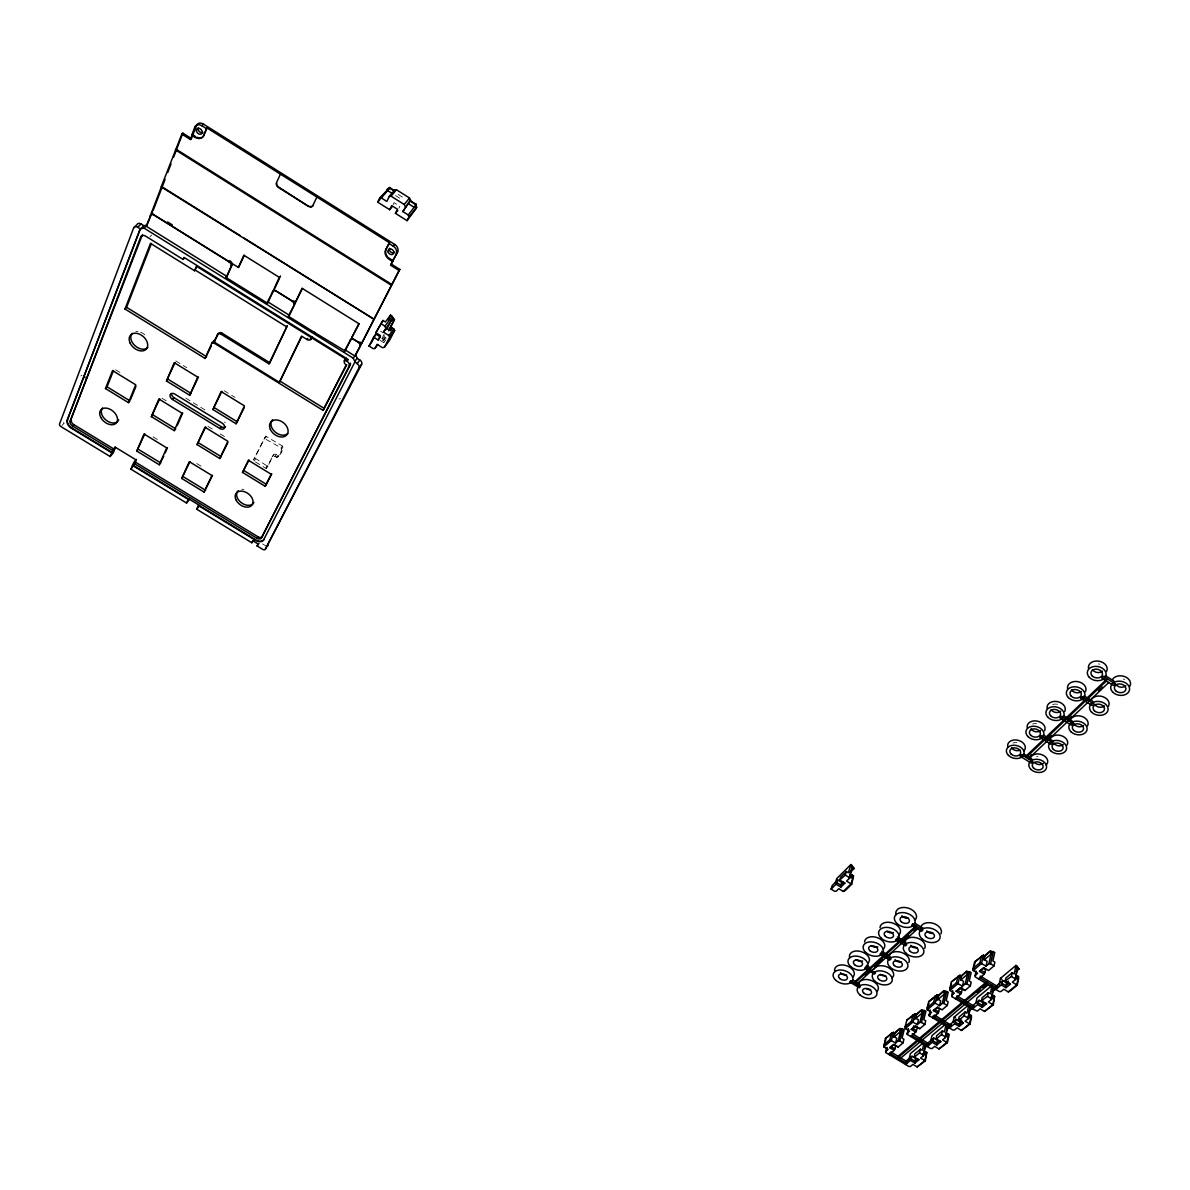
<?xml version="1.0" encoding="UTF-8"?>
<svg xmlns="http://www.w3.org/2000/svg" width="1190" height="1190" viewBox="0 0 1190 1190"><rect width="100%" height="100%" fill="white"/><g stroke="black" fill="none" stroke-linecap="round" stroke-linejoin="round"><path stroke-width="0.75" stroke-dasharray="5 3.75" d="M254.943 458.105L267.735 466.361L273.581 454.863A2.35 1.666 36.8 0 1 276.333 454.58C280.171 458.581 283.86 448.228 282.447 446.027L265.742 436.18L253.53 459.92L265.474 436.447M266.843 466.227C263.436 473.486 272.346 457.644 272.183 456.677A2.365 1.666 36.8 0 1 274.935 456.395C278.787 460.411 282.476 450.058 281.063 447.842L264.061 438.247M384.132 334.271L380.86 340.578L383.463 340.637L382.466 338.451M393.146 204.606L394.098 202.687L399.84 206.316L398.888 208.22M383.061 338.823L384.697 335.669M383.463 340.637L385.099 337.484M383.73 340.281L385.367 337.127M380.071 340.355L383.686 342.616L386.066 338.049M383.686 342.616L385.813 339.79M281.063 447.842L282.447 446.027M274.935 456.395L276.333 454.58M266.62 467.938L268.018 466.108M281.599 449.032L282.982 447.217M276.377 457.272L277.761 455.458M277.553 457.153L278.936 455.339M272.183 456.677L273.581 454.863M254.065 461.08L255.478 459.266M265.236 438.128L266.649 436.313M62.044 425.455L64.171 423.149A2.335 1.547 40.1 0 1 63.472 422.569M150.029 236.706L151.666 235.04M262.618 543.934L265.444 545.66M153.094 436.864L159.133 440.553M196.796 463.55L202.806 467.224M115.698 369.822L121.871 373.601M161.929 398.159L168.073 401.937M207.938 426.377L214.036 430.126M220.15 433.874L226.264 437.623M255.493 461.958L266.486 468.696M175.763 360.927L186.711 367.651M224.137 390.707L235.025 397.401M185.804 398.144L206.331 410.758M380.592 331.222L382.704 332.546M398.159 194.431L402.488 197.168M395.482 195.517L401.759 199.489M1036.564 756.632A5.534 3.972 12.7 0 1 1037.933 756.453M1123.256 679.014A5.831 4.329 9.6 0 1 1124.58 679.668M1012.958 743.11A5.519 4.001 13.3 0 1 1016.929 742.59M1032.548 724.145A5.593 4.091 12.6 0 1 1036.579 723.594M1052.6 704.733A5.667 4.18 11.8 0 1 1058.133 704.539M1098.385 663.886A5.831 4.358 10.1 0 1 1099.858 664.258M224.553 422.048A4.076 2.871 38.4 0 1 225.267 422.837M241.719 489.313A9.877 6.842 36.3 0 1 243.935 489.387M135.779 331.564A10.517 7.333 41.4 0 1 138.055 331.564M140.48 332.174A10.517 7.333 41.4 0 1 145.061 335M340.548 398.65A2.454 1.815 37.3 0 1 338.971 398.829M80.92 376.01A2.41 1.621 40.9 0 1 81.931 375.267"/><path stroke-width="1.5" d="M835.202 883.486L836.734 878.592L850.895 864.55L854.033 868.447L850.017 872.701M1016.29 979.102L1017.019 975.621L1018.491 976.514L1018.61 978.567L1017.257 985.156L1010.265 990.913L1008.242 991.895L1003.81 989.202L1000.939 991.568L999.288 991.538L975.16 976.841L975.934 970.876M1018.491 976.514L1016.766 984.874L1008.242 991.895M1017.257 985.156L1012.318 982.167L1015.219 979.757L1017.777 967.455L1015.992 965.388L1014.207 973.926L1012.229 972.721L1005.848 978.046L1005.238 980.902L1011.441 976.469L1012.229 972.721M1015.219 979.757L1017.48 966.295M1006.487 982.836L1006.011 987.73L1001.326 984.889L995.852 989.44L996.655 985.707L1002.798 980.575L1006.487 982.836L1008.525 981.14M1001.326 984.889L1002.798 980.575M992.296 991.865L995.063 989.559L995.004 988.34M990.392 997.681L993.144 995.405L994.602 996.298L992.802 1004.628L984.517 1011.441L980.144 1008.778L977.347 1011.098L972.319 1008.986M984.517 1011.441L993.293 1004.881L994.602 996.298M997.577 986.555L997.19 988.31L979.95 977.823L980.337 976.068L997.577 986.555L996.223 987.67M998.99 985.186L1000.448 978.373L1015.992 965.388M993.293 1004.881L988.399 1001.95L991.225 999.615L993.204 987.968M991.225 999.615L993.323 989.976L995.063 989.559M992.386 998.871L993.144 995.405M988.31 992.653L982.107 997.815L981.467 1000.671L987.492 996.372L988.31 992.653L990.259 993.843L992.118 985.335M983.728 968.72L985.707 969.924L984.204 974.208L979.504 971.352L983.862 967.649L988.578 970.519L994.067 965.864L994.885 962.145L992.891 960.925L994.78 952.431L990.377 951.018L984.502 955.972M977.644 1004.553L979.147 1000.284L982.791 1002.501L982.271 1007.365L977.644 1004.553L972.304 1009.001L951.911 996.595L952.714 990.675M974.833 975.681L977.674 973.271L973.227 970.564L973.093 968.511L979.95 962.665L986.049 966.146L988.92 963.721L991.627 951.494M994.067 965.864L990.586 963.751L993.293 951.524M974.015 1006.16L973.613 1007.915L956.596 997.577L956.998 995.837L974.015 1006.16L972.706 1007.246M975.86 1003.051L977.005 997.964L990.749 986.48M986.049 966.146L987.135 961.312L984.16 959.497L984.933 956.031L983.461 955.139L974.595 961.981L973.093 968.511M982.851 957.891L990.11 951.167M969.136 1018.105L969.924 1014.654L971.367 1015.531L971.486 1017.51L970.014 1024.055L965.15 1021.184L967.901 1018.908L970.668 1006.725M969.121 1011.128L971.903 1008.466M971.367 1015.531L969.493 1023.817L961.446 1030.451L957.117 1027.833L954.41 1030.079L952.818 1030.019L929.286 1015.784L930.134 1009.923M968.526 1006.428L966.979 1013.196L965.045 1012.021L959.021 1017.048L958.366 1019.889L963.379 1022.998L959.2 1026.449L954.633 1023.683L949.456 1027.996M975.562 975.101L976.35 971.62M967.901 1018.908L970.356 1005.61M979.95 962.665L981.438 956.12M975.116 962.279L973.227 970.564L981.572 963.424L983.461 955.139L974.595 961.981M962.264 986.956L960.315 988.607L962.264 989.797L960.746 994.052L956.106 991.24L960.345 987.641L965.001 990.467L970.326 985.945L971.189 982.241L969.225 981.036L971.174 972.587L966.845 971.189L961.118 976.008M958.798 1020.217L964.198 1015.739L965.045 1012.021M951.584 995.45L954.32 993.115L949.932 990.452L949.813 988.429L956.462 982.747L962.472 986.198L965.254 983.818L968.08 971.65M970.326 985.945L966.89 983.862L969.716 971.695M961.669 1020.038L959.735 1021.63L959.2 1026.449M953.026 1022.076L954.216 1017.004L967.574 1005.848M962.472 986.198L963.588 981.363L960.657 979.578L961.475 976.142L960.003 975.25L951.375 981.914L949.813 988.429M960.866 976.722L966.563 971.337M954.633 1023.683L956.135 1019.443L959.735 1021.63M946.541 1036.802L947.344 1033.366L948.757 1034.229L948.876 1036.193L947.359 1042.693L942.539 1039.882L945.217 1037.68L947.463 1028.13L949.189 1027.699L946.571 1029.886M948.757 1034.229L946.838 1042.47L938.999 1048.926L934.73 1046.352L932.097 1048.539L930.52 1048.479L907.301 1034.467L908.163 1028.651M951.137 1025.185L950.736 1026.925L933.912 1016.751L934.343 1015.025L951.137 1025.185L949.858 1026.241M951.911 996.595L952.729 993.115M945.931 1025.274L944.339 1032.013L942.435 1030.867L936.56 1035.746L936.307 1038.93L941.558 1034.556L942.435 1030.867M956.462 982.747L958.01 976.216M945.217 1037.68L947.761 1024.456M951.509 983.847L949.932 990.452L958.054 983.505L960.003 975.25L951.375 981.914M937.542 1007.96L939.475 1009.12L937.943 1013.345L933.362 1010.578L937.482 1007.082L942.078 1009.864L947.255 1005.476L948.147 1001.772L946.214 1000.597L948.222 992.177L943.953 990.809L937.066 996.625M932.246 1042.291L933.763 1038.082L937.318 1040.239L936.768 1045.013L932.246 1042.291L927.218 1046.486L928.111 1042.797L933.763 1038.082M928.959 1014.668L931.636 1012.407L927.293 1009.775L927.174 1007.796L933.644 1002.263L939.55 1005.669L942.257 1003.363L945.172 991.255M947.255 1005.476L943.863 1003.408L946.779 991.3M924.362 1048.36L927.293 1045.579M912.284 1033.708L928.869 1043.719L928.453 1045.445L911.852 1035.434M922.83 1053.686L925.374 1051.588L926.772 1052.436L924.779 1060.632L917.163 1066.909L912.953 1064.381L910.38 1066.508L908.833 1066.448L885.895 1052.644L886.371 1048.435M917.163 1066.909L925.329 1060.84L926.772 1052.436M930.402 1042.262L932.023 1035.538L945.024 1024.679M939.55 1005.669L940.71 1000.864L937.824 999.109L938.657 995.688L937.199 994.81L928.78 1001.311L927.174 1007.796M936.798 997.339L943.685 990.958M925.329 1060.84L920.554 1058.089L923.157 1055.932L925.344 1044.523M923.157 1055.932L926.088 1043.868M933.079 1016.082L932.663 1017.822L937.943 1013.345M924.541 1054.995L925.374 1051.588M920.435 1049.193L914.723 1053.953L914.411 1057.122L919.528 1052.867L920.435 1049.193L922.309 1050.324L923.946 1043.615M929.286 1015.784L930.134 1012.333M933.644 1002.263L935.236 995.762M928.929 1003.215L927.293 1009.775L935.191 1003.036L937.199 994.81L929.331 1001.564M915.393 1026.777L917.297 1027.922L915.764 1032.117L911.243 1029.395L915.244 1025.988L919.781 1028.725L924.823 1024.456L925.731 1020.767L923.827 1019.622L925.909 1011.232L921.7 1009.879L916.27 1014.445M906.959 1033.366L909.562 1031.165L905.278 1028.577L905.159 1026.613L911.451 1021.243L917.267 1024.62L919.9 1022.374L922.905 1010.325M910.469 1060.394L911.986 1056.229L915.497 1058.341L914.932 1063.072L910.469 1060.394L905.545 1064.485L906.482 1060.811L911.986 1056.229M924.823 1024.456L921.477 1022.433L924.481 1010.37M907.182 1061.763L906.75 1063.488L890.358 1053.611L890.804 1051.9L907.182 1061.763L905.977 1062.759M917.267 1024.62L918.457 1019.83L915.601 1018.105L916.464 1014.698L915.036 1013.835L906.81 1020.172L905.159 1026.613M908.773 1060.26L910.439 1053.581L922.964 1043.109M916.002 1015.159L921.417 1010.027M913.741 1025.765L913.027 1028.577L911.243 1029.395M893.854 1045.088L895.728 1046.218L894.181 1050.383L889.718 1047.691L893.616 1044.374L898.093 1047.066L903.002 1042.916L903.939 1039.257L902.05 1038.111L904.192 1029.766L900.042 1028.428L894.196 1033.366M899.938 1057.389L899.491 1059.115L988.206 984.77M907.301 1034.467L908.61 1029.305M911.451 1021.243L913.087 1014.773M903.002 1042.916L899.7 1040.923L902.779 1028.919M906.111 1025.304L905.278 1028.577L912.968 1022.017L915.036 1013.835L906.81 1020.172M883.739 1044.939L889.867 1039.703L895.579 1043.05L896.814 1038.29L893.988 1036.594L894.865 1033.188L893.452 1032.34L891.548 1033.277L885.434 1038.528L883.858 1046.873L888.082 1049.416L885.553 1051.573M893.928 1034.065L899.759 1028.591M895.579 1043.05L898.152 1040.863L901.232 1028.874M889.614 1052.912L889.168 1054.623L894.181 1050.383M886.342 1050.934L887.234 1047.512M889.867 1039.703L891.548 1033.277M886 1038.736L883.858 1046.873L891.34 1040.491L893.452 1032.34L885.434 1038.528M850.984 878.25L851.995 874.918L853.513 875.825L851.713 884.23L845.361 890.462L843.323 891.444L838.801 888.707L836.198 891.265L834.577 891.265L831.081 889.123L832.197 885.539L837.79 880.005L841.553 882.296L840.824 887.115L836.064 884.2L831.081 889.123M853.513 875.825L851.073 883.858L843.323 891.444M850.895 864.55L848.396 872.731L846.373 871.511L840.557 877.253L839.709 880.005L845.272 875.096L846.373 871.511M851.713 884.23L846.551 881.091L849.199 878.488L852.397 865.457M849.199 878.488L852.784 866.692M836.064 884.2L837.79 880.005M388.654 330.835L394.515 319.485L390.603 315.082L385.367 321.984L382.927 320.467L375.847 332.739L380.413 335.58L378.123 339.983L373.571 337.157L369.004 346.037L373.229 348.67L374.939 348.447L377.899 344.52M152.647 213.59A3.734 2.692 44.7 0 0 151.026 214.869L147.084 225.163L143.826 225.698L141.045 223.973A3.704 2.648 44.5 0 0 136.984 224.642L133.637 227.959L59.559 423.923A2.335 1.547 40 0 0 60.973 426.615L110.135 456.529L113.229 453.003L115.549 447.336L112.782 450.504L110.135 456.529M111.696 452.75L71.46 428.266A7.051 4.686 39.9 0 1 67.25 420.159L140.182 228.822L144.094 228.153L147.084 225.163M67.25 420.159L140.524 228.495M112.782 450.504L72.516 425.99A4.031 2.678 39.9 0 1 70.121 421.364L140.732 236.929L142.071 235.59A4.433 3.168 44.1 0 1 142.502 234.876M70.121 421.364L142.071 235.59M151.026 214.869L146.087 226.16L226.621 276.244L231.857 265.206A3.674 2.692 42.7 0 0 229.878 260.744L228.956 261.77A3.674 2.692 42.7 0 1 230.934 266.233M243.355 237.658L374.002 319.232L161.185 186.875L181.832 134.113L182.844 133.146L191.441 138.546L196.543 125.426A6.248 4.656 47.2 0 1 203.475 124.117L394.723 244.456A6.01 4.701 41 0 1 397.639 251.893L390.603 265.206L399.007 270.487L399.84 269.431L391.436 264.15M244.367 255.374L238.461 267.482L151.294 213.203L161.513 186.547L240.216 235.679M153.272 210.169L165.098 179.363M167.731 172.505L171.018 163.952M173.651 157.11L182.844 133.146M309.608 206.391A3.808 2.916 43.8 0 0 313.149 205.245L312.851 205.587A3.808 2.916 43.8 0 1 308.433 206.301L278.505 187.499A3.838 2.916 44.8 0 1 276.511 182.754L280.424 174.127L207 127.94L203.55 135.66A7.824 5.816 47.1 0 1 194.907 137.252L191.679 135.229L194.877 127.033L196.543 125.426M181.832 134.113L190.445 139.513L192.349 134.589L195.576 136.612L194.907 137.252M211.389 345.829L205.111 358.443L124.98 309.013L150.49 243.37L194.61 270.77L197.124 265.549M124.98 309.013L126.601 307.317L151.472 243.429M203.55 135.66L207 127.94M105.464 388.565L112.559 370.596L135.734 384.801L128.446 402.622L105.464 388.565L107.055 386.824L113.496 370.507M140.732 236.929A4.448 3.168 44.1 0 1 145.626 236.141L183.156 259.465L183.989 257.427L347.897 359.291L346.93 361.21A4.284 3.198 38.1 0 1 349.072 366.327L261.458 537.88A3.897 2.678 35.3 0 1 256.906 538.252L133.548 463.148L130.855 469.143L186.547 503.028L189.448 499.398M130.677 399.26L135.972 386.304M194.61 270.77L196.499 266.233L345.368 358.74L345.933 358.026M136.805 451.07L144.02 434.008L166.704 447.856L159.296 464.769L136.805 451.07L144.823 433.948M151.368 416.649L158.85 398.977L181.921 413.123L174.246 430.646L151.368 416.649L159.713 398.829M166.466 380.993L174.231 362.667L197.689 377.111L189.731 395.288L166.466 380.993L175.064 362.593M133.548 463.148L135.645 459.637L114.88 446.979L114.017 449.091L73.795 424.607A4.016 2.678 40 0 1 71.4 419.966M134.544 464.041L136.508 459.399M226.472 277.716L231.857 265.206M238.461 267.482L243.801 255.196L279.308 277.344L273.774 289.482L295.209 302.825L302.453 288.471M205.111 358.443L211.909 342.913L213.516 342.705L323.055 410.386L346.751 364.735M159.296 464.769L163.744 456.231M165.232 452.84L167.463 447.767M177.146 425.678L182.725 412.945M189.731 395.288L198.477 377.007M217.264 334.866A3.555 2.558 40.7 0 1 221.295 334.33L268.985 363.828L287.325 325.673L269.862 362.772L222.203 333.274A3.54 2.558 40.7 0 0 218.172 333.825L214.126 342.006L279.382 382.332L301.635 336.711M213.516 342.705L218.172 333.825M181.728 478.454L189.314 461.675L211.894 475.464L204.1 492.095L181.728 478.454L190.028 461.556M197.049 444.599L204.918 427.225L227.87 441.297L219.808 458.537L197.049 444.599L205.692 427.017M212.936 409.538L221.102 391.525L244.456 405.894L236.081 423.759L212.936 409.538L221.846 391.376M266.947 302.929L273.239 290.97A3.644 2.707 41.3 0 1 273.908 290.152M273.239 290.97L267.616 303.301L225.698 277.27L226.621 276.244M274.979 288.084L280.513 275.961M312.851 205.587L316.897 197.064L389.457 242.715L385.56 250.079A7.512 5.861 40.9 0 0 389.219 259.331L392.373 261.309L392.923 260.61L389.77 258.632A7.512 5.861 40.9 0 1 388.595 257.754M186.547 503.028L188.63 498.788L198.76 504.947L196.662 509.186L251.834 542.744L253.649 540.275M204.1 492.095L212.549 475.316M219.808 458.537L227.855 442.635M236.081 423.759L244.381 407.352M314.636 332.546L288.278 316.183L294.629 304.283A3.63 2.707 40.8 0 0 293.826 300.817M288.873 316.525L294.629 304.283M295.209 302.825L302.052 288.263L358.83 323.665L351.615 337.945L361.344 343.999L399.84 269.431M279.382 382.332L301.561 336.115L306.99 339.492A3.585 2.663 39.5 0 0 311.185 338.957L312.048 337.886A3.585 2.663 39.5 0 1 310.322 339.046M242.507 472.415L248.383 460.277L271.171 474.245L265.162 486.279L242.507 472.415L249.067 459.98M311.185 338.957L312.122 337.008M392.075 206.792L389.68 209.708L377.706 202.151L379.58 198.299L389.799 187.41L387.628 190.549L392.343 193.524M386.705 190.474L387.509 188.838M389.68 209.708L391.703 205.602L397.46 209.232L395.422 213.322L407.054 220.671L408.973 216.863L408.244 214.959L402.815 211.537L410.55 200.099L409.509 198.001L396.434 189.731L394.619 190.028L389.264 196.484L386.824 201.437L381.395 198.001L379.58 198.299M393.816 191.679L394.619 190.028M265.162 486.279L271.811 473.918M402.815 211.537L410.55 200.099M385.56 250.079L389.457 242.715M408.244 214.959L416.455 204.263L414.313 207.417L408.036 203.445M415.964 205.379L416.679 207.268L415.86 208.89L407.054 220.671M314.101 332.233L344.669 350.708L350.901 339.329A3.585 2.707 38.7 0 1 352.671 338.153M344.356 352.285L350.901 339.329M359.142 323.829L351.615 337.945M392.373 261.309L397.639 251.893M390.603 265.206L392.923 260.61M251.834 542.744L252.845 540.751L258.096 543.949L257.085 545.942L262.722 549.378A2.261 1.547 35 0 0 265.37 549.155L361.641 364.289A3.555 2.663 37.9 0 0 359.856 360.034L357.149 358.339L355.721 354.918L360.6 345.368A3.585 2.707 38.5 0 0 359.886 341.947M323.055 410.386L346.201 364.913A3.555 2.663 38.1 0 1 344.401 360.659L345.368 358.74M261.458 537.88L350.187 364.884A4.269 3.198 38.1 0 0 350.425 363.143M360.6 345.368L354.888 356.003L345.234 349.994M361.344 343.999L399.007 270.487M198.373 505.527L255.716 540.424A6.828 4.686 35.3 0 0 263.674 539.769L354.977 361.79L353.237 358.175L144.094 228.153M371.31 342.988L375.891 334.107L380.428 336.949L378.123 339.983M382.927 320.467L375.847 332.739M265.37 549.155L358.904 367.918L361.641 364.289M388.104 319.902L390.603 315.082M374.939 348.447L377.081 344.327L382.526 347.718L384.37 347.257L389.457 340.459L394.678 330.463L392.179 327.607L390.052 330.418L386.408 328.157L383.418 332.099L388.892 335.521L389.606 337.261L384.37 347.257M383.418 332.099L393.116 317.968M386.601 329.541L391.51 320.08L394.396 319.812M389.204 329.615L394.128 320.155M390.588 330.642L392.179 327.607M257.085 545.942L258.899 543.458M263.674 539.769L263.942 539.397A6.828 4.686 35.3 0 1 255.999 540.052L198.671 505.155M256.906 538.252L258.007 536.779A3.897 2.678 35.3 0 0 262.544 536.393M389.606 337.261L394.678 330.463M388.892 335.521L393.994 328.738M358.904 367.918A3.57 2.678 37.9 0 0 357.119 363.649L359.856 360.034M354.68 361.596L357.149 358.339M354.977 361.79L357.119 363.649M373.571 337.157L375.891 334.107M369.004 346.037L370.536 343.999M385.59 327.919L384.891 326.164L392.417 316.228M349.072 366.327L350.187 364.884M353.237 358.175L355.721 354.918M344.401 360.659L345.784 358.859A3.555 2.663 38.2 0 0 345.814 361.091M346.93 361.21L348.03 359.767M196.662 509.186L199.533 505.542M396.24 253.649A6.024 4.701 41 0 0 393.325 246.211L394.723 244.456M306.99 339.492L307.853 338.436M408.973 216.863L416.679 207.268M219.808 428.489A4.091 2.871 38.3 0 0 224.479 427.969A4.091 2.871 38.3 0 0 222.247 423.209L174.811 394.098A4.12 2.871 39.6 0 0 170.185 394.649A4.12 2.871 39.6 0 0 172.505 399.468L219.808 428.489L221.266 426.704A4.076 2.871 38.4 0 0 225.505 426.794M395.422 213.322L397.802 210.407M405.284 206.599L404.228 204.487L409.509 198.001M268.985 363.828L269.862 362.772M389.264 196.484L391.079 196.186L396.434 189.731M381.202 197.064L383.403 194.431M377.706 202.151L380.131 199.251M381.395 198.001L389.309 188.541M174.246 430.646L175.748 428.876L152.9 414.894M130.855 469.143L132.878 466.763M172.505 399.468L174.023 397.698A4.12 2.871 39.6 0 1 171.524 393.667M221.295 334.33L222.203 333.274M211.909 342.913L213.679 340.861L215.033 340.965M308.433 206.301L278.817 187.172A3.838 2.916 44.8 0 1 276.913 184.941M316.897 197.064L280.424 174.127M128.446 402.622L130.008 400.881L107.055 386.824M71.46 428.266L71.772 427.924A7.051 4.686 39.9 0 1 67.577 419.817M72.516 425.99L73.795 424.607M183.156 259.465L184.435 258.096M140.837 228.688L143.826 225.698M151.294 213.203L152.618 211.88M133.637 227.959A3.719 2.648 44.4 0 1 137.713 227.29L141.045 223.973M850.166 871.928L854.048 868.09M849.422 877.447L851.995 874.918M840.824 887.115L844.855 883.159L843.487 882.311L840.705 885.048L836.942 882.757M190.445 139.513L191.441 138.546M194.877 127.033A6.262 4.656 47.1 0 1 201.809 125.724L203.475 124.117M1031.462 754.534L1028.368 758.863L1108.753 682.495M1048.851 737.979L1051.529 735.435M1068.932 718.879L1071.61 716.335M1098.385 690.884L1102.401 687.061M916.032 925.894L855.149 981.467L854.658 983.163L915.586 927.62M865.204 975.235L869.265 971.531M874.68 966.592L882.816 959.185M903.136 940.68L908.55 935.757M913.965 930.818L916.672 928.349M856.577 984.338L917.579 928.84M893.601 1037.382L900.577 1031.432L899.491 1029.291M914.53 1019.503L922.265 1012.898L921.164 1010.741M936.604 1000.641L944.562 993.843L943.417 991.672M960.657 980.069L967.47 974.253L966.31 972.066M984.041 960.092L991.047 954.097L989.857 951.896M956.106 991.24L960.88 987.923L965.001 990.467M979.504 971.352L983.862 967.649M889.718 1047.691L894.181 1044.597L898.093 1047.066M919.781 1028.725L915.794 1026.226L913.027 1028.577L916.598 1030.733M933.362 1010.578L938.018 1007.335M910.618 1036.475L915.764 1032.117M955.287 998.678L960.746 994.052M978.611 978.939L984.204 974.208M977.332 992.46L980.144 990.095M982.97 987.745L987.179 984.204M950.319 1024.293L956.135 1019.443M973.167 1005.267L979.147 1000.284M927.635 1044.746L928.869 1043.719M969.225 1010.325L971.918 1008.094M992.386 991.047L995.152 988.756M1016.23 971.233L1019.071 968.853L1017.777 967.455M958.054 1020.618L959.973 1019.012M981.081 1001.474L983.059 999.823M963.379 1022.998L961.966 1022.076L959.081 1024.471L955.481 1022.284M914.932 1063.072L918.873 1059.799L917.55 1058.877L914.812 1061.153L911.287 1059.026M936.768 1045.013L940.829 1041.652L939.46 1040.729L936.649 1043.05L933.079 1040.908M982.271 1007.365L986.57 1003.81L985.127 1002.887L982.152 1005.357L978.507 1003.14M1006.011 987.73L1010.429 984.085L1008.942 983.163L1005.892 985.692L1002.188 983.446M947.359 1042.693L938.999 1048.926M970.014 1024.055L961.446 1030.451M925.463 1046.441L927.189 1045.995M970.073 1009.328L971.814 1008.897M1017.227 970.088L1019.071 968.853M852.01 869.206L853.899 868.864M988.92 963.721L990.586 963.751M965.254 983.818L966.89 983.862M942.257 1003.363L943.863 1003.408M919.9 1022.374L921.477 1022.433M898.152 1040.863L899.7 1040.923M919.528 1052.867L922.83 1054.861M914.024 1056.765L918.873 1059.799M891.489 1046.888L895.014 1049.015M852.665 979.965L859.537 984.13M941.558 1034.556L944.905 1036.579M935.89 1038.572L940.829 1041.652M881.701 951.271L890.105 956.373M964.198 1015.739L967.589 1017.792M954.216 1017.004L955.644 1017.881M958.366 1019.889L961.966 1022.076M866.35 965.343L870.515 967.872M935.176 1009.76L938.791 1011.946M981.363 970.505L985.067 972.766M134.753 461.72L258.007 536.779M71.772 427.924L111.994 452.393M132.744 465.022L188.526 498.982M132.447 465.379L188.243 499.354M897.364 936.932L905.843 942.078M987.492 996.372L990.913 998.47M981.467 1000.671L986.57 1003.81M957.95 990.407L961.609 992.639M845.272 875.096L848.812 877.253M1011.441 976.469L1014.921 978.582M138.323 449.299L160.784 462.984M183.186 476.654L205.543 490.28M914.768 923.157L923.321 928.379M839.709 880.005L844.855 883.159M1005.238 980.902L1010.429 984.085M1000.448 978.373L1001.92 979.266M174.023 397.698L221.266 426.704M198.522 442.814L221.251 456.722M243.935 470.6L266.545 484.449M168.013 379.238L191.248 393.518M214.423 407.754L237.539 421.959M280.245 381.246L324.439 408.572M126.601 307.317L206.643 356.688M1023.445 753.761L1031.864 758.997M167.597 221.95L172.267 224.865M228.956 261.77L154.15 215.182A3.734 2.692 44.7 0 0 150.029 215.866M267.854 301.873L289.155 315.127M137.713 227.29L140.182 228.822M195.249 270.085L286.448 326.729M1043.184 734.885L1053.105 741.087M380.622 323.502L384.891 326.164M176.046 149.196L391.852 284.499M175.376 149.851L391.302 285.213M1063.384 715.577L1073.41 721.854M201.809 125.724L206.346 128.579M388.892 243.414L393.325 246.211M1084.06 695.808L1092.747 701.252M389.561 187.559L394.262 190.534M409.955 200.456L416.232 204.427M389.279 187.901L394.292 190.965M409.687 200.798L415.964 204.754M391.079 196.186L404.228 204.487M1105.242 675.563L1114.018 681.096M204.219 135.02A7.809 5.816 47.1 0 1 196.871 137.296M387.568 256.713A7.512 5.861 40.9 0 1 386.72 255.538M386.096 254.288A7.512 5.861 40.9 0 1 386.125 249.379M276.645 184.063A3.838 2.916 44.8 0 1 276.615 183.201M202.91 132.402A3.362 2.499 47.2 0 1 199.355 131.584A3.362 2.499 47.2 0 1 198.209 127.94M394.634 252.235A3.228 2.529 41 0 1 389.591 248.279M1043.332 763.311A5.534 3.972 12.7 0 1 1034.69 762.671M1030.034 759.012A8.985 6.471 12.7 0 1 1041.934 754.698A8.985 6.471 12.7 0 1 1046.129 765.051M1063.235 744.628A5.608 4.061 12 0 1 1053.686 743.006M1049.759 740.299A9.104 6.605 12 0 1 1060.751 735.48A9.104 6.605 12 0 1 1067.162 744.955M1083.599 725.498A5.682 4.15 11.2 0 1 1073.916 723.892M1069.944 721.125A9.223 6.753 11.2 0 1 1081.145 716.187A9.223 6.753 11.2 0 1 1087.586 725.826M1104.439 705.908A5.757 4.239 10.4 0 1 1094.621 704.316M1091.17 699.794A9.356 6.902 10.4 0 1 1103.189 696.79A9.356 6.902 10.4 0 1 1108.5 706.235M1125.785 685.856A5.831 4.329 9.6 0 1 1115.818 684.265M1112.352 679.683A9.49 7.051 9.6 0 1 1124.595 676.56A9.49 7.051 9.6 0 1 1129.905 686.169M1020.009 750.057A5.519 4.001 13.3 0 1 1011.559 747.781M1007.781 746.814A8.97 6.5 13.3 0 1 1018.372 740.344A8.97 6.5 13.3 0 1 1023.757 751.113M1040.625 730.496A5.593 4.091 12.6 0 1 1031.09 728.905M1027.268 727.938A9.089 6.634 12.6 0 1 1036.907 721.036A9.089 6.634 12.6 0 1 1044.552 730.824M1060.751 711.174A5.667 4.18 11.8 0 1 1051.082 709.582M1047.2 708.615A9.208 6.783 11.8 0 1 1057.047 701.55A9.208 6.783 11.8 0 1 1064.738 711.501M1081.353 691.405A5.742 4.269 11 0 1 1071.535 689.813M1067.609 688.846A9.341 6.932 11 0 1 1077.664 681.602A9.341 6.932 11 0 1 1085.399 691.717M1102.446 671.16A5.831 4.358 10.1 0 1 1092.494 669.583M1088.508 668.602A9.461 7.08 10.1 0 1 1098.786 661.164A9.461 7.08 10.1 0 1 1106.551 671.457M904.683 942.554A10.517 6.902 16.6 0 1 916.791 937.913A10.517 6.902 16.6 0 1 924.704 948.356M917.059 947.805A4.805 3.154 16.6 0 1 910.752 945.381M920.658 928.036A10.636 7.036 16.2 0 1 932.975 923.276A10.636 7.036 16.2 0 1 940.918 933.867M933.168 933.332A4.864 3.213 16.2 0 1 926.787 930.877M889.004 956.79A10.398 6.783 16.9 0 1 900.934 952.253A10.398 6.783 16.9 0 1 908.818 962.546M901.261 961.996A4.76 3.094 16.9 0 1 895.014 959.586M858.585 984.428A10.189 6.53 17.6 0 1 871.407 980.53A10.189 6.53 17.6 0 1 876.866 991.523M870.604 989.545A4.656 2.99 17.6 0 1 866.082 988.607M874.085 969.062A10.293 6.649 17.3 0 1 887.889 967.292A10.293 6.649 17.3 0 1 892.128 977.897M885.777 975.904A4.701 3.034 17.3 0 1 880.288 974.298M880.02 927.56A10.517 6.947 17.1 0 1 893.348 923.276A10.517 6.947 17.1 0 1 898.896 934.834M893.407 932.499A4.805 3.168 17.1 0 1 886.803 931.19M896.011 914.783A10.621 7.08 16.7 0 1 908 908.03A10.621 7.08 16.7 0 1 914.857 920.197M908.297 918.174A4.864 3.243 16.7 0 1 901.916 915.72M864.58 941.959A10.398 6.813 17.5 0 1 877.684 937.78A10.398 6.813 17.5 0 1 883.248 949.174M877.833 946.853A4.76 3.109 17.5 0 1 871.288 945.559M834.859 971.724A10.175 6.56 18.2 0 1 846.045 965.536A10.175 6.56 18.2 0 1 852.873 977.02M846.611 975.041A4.656 3.005 18.2 0 1 840.497 972.661M849.705 957.905A10.293 6.679 17.8 0 1 861.084 951.584A10.293 6.679 17.8 0 1 867.912 963.231M862.542 960.94A4.701 3.049 17.8 0 1 856.086 959.631M253.901 502.463A9.877 6.842 36.3 0 1 241.406 502.79A9.877 6.842 36.3 0 1 238.179 490.771M118.688 419.891A10.115 6.828 39.8 0 1 106.46 420.442A10.115 6.828 39.8 0 1 102.608 407.977M147.828 347.435A10.517 7.333 41.4 0 1 135.035 345.725A10.517 7.333 41.4 0 1 132.224 333.304M287.772 433.577A10.264 7.348 37.5 0 1 274.816 431.702A10.264 7.348 37.5 0 1 272.659 419.772M268.077 545.437A2.261 1.547 35 0 1 266.233 546.002M359.782 346.439A3.585 2.707 38.5 0 0 357.982 342.125L354.337 339.849A3.6 2.707 38.6 0 0 350.068 340.399M84.267 376.278A2.41 1.621 40.9 0 1 85.025 377.795M272.346 292.011A3.644 2.707 41.2 0 1 276.556 291.416L291.862 300.936A3.63 2.707 40.8 0 1 293.752 305.339M1106.745 679.222L1106.402 681.007L1026.122 757.465L1026.539 755.68L1106.745 679.222M986.629 981.824L986.242 983.58L897.617 1057.984L898.063 1056.274L986.629 981.824M1021.63 754.668L1020.068 756.156L1031.299 763.147L1032.861 761.659L1021.63 754.668M1041.369 735.777L1039.777 737.309L1051.112 744.39L1052.719 742.872L1041.369 735.777M1061.569 716.454L1059.948 718.016L1071.402 725.201L1073.038 723.639L1061.569 716.454M1082.26 696.686L1080.58 698.277L1092.167 705.551L1093.848 703.959L1082.26 696.686M1103.442 676.426L1101.717 678.062L1113.424 685.44L1115.149 683.804L1103.442 676.426M850.805 980.843L849.615 981.928L859.24 987.745L860.43 986.659L850.805 980.843M865.859 967.053L864.654 968.169L874.367 974.045L875.587 972.944L865.859 967.053M881.225 952.982L879.99 954.127L889.793 960.077L891.027 958.947L881.225 952.982M896.888 938.642L895.624 939.803L905.516 945.812L906.795 944.667L896.888 938.642M912.879 924.005L911.585 925.195L921.581 931.279L922.875 930.104L912.879 924.005M196.439 130.989A3.362 2.499 47.1 0 0 201.244 134.009A3.362 2.499 47.1 0 0 200.277 128.847A3.362 2.499 47.1 0 0 196.439 130.989M388.178 252.146A3.228 2.529 41 0 0 393.236 253.991A3.228 2.529 41 0 0 391.317 249.097A3.228 2.529 41 0 0 388.178 252.146M1033.485 768.011A5.548 3.987 12.7 0 0 1042.842 767.818A5.548 3.987 12.7 0 0 1036.758 761.823A5.548 3.987 12.7 0 0 1033.485 768.011M1030.852 769.335A9.014 6.471 12.7 0 0 1046.055 769.038A9.014 6.471 12.7 0 0 1036.193 759.265A9.014 6.471 12.7 0 0 1030.852 769.335M1053.299 749.358A5.623 4.061 12 0 0 1062.804 749.12A5.623 4.061 12 0 0 1056.675 743.021A5.623 4.061 12 0 0 1053.299 749.358M1050.621 750.697A9.133 6.605 12 0 0 1066.062 750.34A9.133 6.605 12 0 0 1056.125 740.418A9.133 6.605 12 0 0 1050.621 750.697M1073.573 730.244A5.697 4.15 11.3 0 0 1083.227 729.976A5.697 4.15 11.3 0 0 1077.054 723.773A5.697 4.15 11.3 0 0 1073.573 730.244M1070.851 731.642A9.252 6.753 11.3 0 0 1086.53 731.21A9.252 6.753 11.3 0 0 1076.519 721.125A9.252 6.753 11.3 0 0 1070.851 731.642M1094.339 710.698A5.771 4.239 10.5 0 0 1104.141 710.385A5.771 4.239 10.5 0 0 1097.924 704.078A5.771 4.239 10.5 0 0 1094.339 710.698M1091.542 712.111A9.386 6.902 10.5 0 0 1107.488 711.62A9.386 6.902 10.5 0 0 1097.403 701.386A9.386 6.902 10.5 0 0 1091.542 712.111M1115.595 690.676A5.861 4.343 9.6 0 0 1125.562 690.319A5.861 4.343 9.6 0 0 1119.299 683.908A5.861 4.343 9.6 0 0 1115.595 690.676M1112.739 692.134A9.52 7.051 9.6 0 0 1128.938 691.569A9.52 7.051 9.6 0 0 1118.779 681.156A9.52 7.051 9.6 0 0 1112.739 692.134M1011.069 754.058A5.534 4.001 13.3 0 0 1020.38 753.835A5.534 4.001 13.3 0 0 1014.267 747.811A5.534 4.001 13.3 0 0 1011.069 754.058M1008.451 755.397A8.999 6.5 13.3 0 0 1023.608 755.055A8.999 6.5 13.3 0 0 1013.687 745.238A8.999 6.5 13.3 0 0 1008.451 755.397M1030.644 735.212A5.608 4.091 12.6 0 0 1040.105 734.944A5.608 4.091 12.6 0 0 1033.946 728.83A5.608 4.091 12.6 0 0 1030.644 735.212M1027.982 736.58A9.118 6.649 12.6 0 0 1043.377 736.164A9.118 6.649 12.6 0 0 1033.366 726.212A9.118 6.649 12.6 0 0 1027.982 736.58M1050.681 715.919A5.682 4.18 11.9 0 0 1060.305 715.621A5.682 4.18 11.9 0 0 1054.087 709.389A5.682 4.18 11.9 0 0 1050.681 715.919M1047.974 717.317A9.237 6.783 11.9 0 0 1063.607 716.841A9.237 6.783 11.9 0 0 1053.522 706.726A9.237 6.783 11.9 0 0 1047.974 717.317M1071.193 696.165A5.757 4.269 11.1 0 0 1080.966 695.823A5.757 4.269 11.1 0 0 1074.719 689.501A5.757 4.269 11.1 0 0 1071.193 696.165M1068.427 697.608A9.371 6.932 11.1 0 0 1084.313 697.072A9.371 6.932 11.1 0 0 1074.168 686.779A9.371 6.932 11.1 0 0 1068.427 697.608M1092.197 675.95A5.846 4.358 10.2 0 0 1102.133 675.548A5.846 4.358 10.2 0 0 1095.826 669.137A5.846 4.358 10.2 0 0 1092.197 675.95M1089.371 677.422A9.49 7.095 10.2 0 0 1105.525 676.812A9.49 7.095 10.2 0 0 1095.291 666.355A9.49 7.095 10.2 0 0 1089.371 677.422M905.932 953.205A10.546 6.902 16.6 0 0 923.38 953.532A10.546 6.902 16.6 0 0 911.466 942.465A10.546 6.902 16.6 0 0 905.932 953.205M910.082 951.345A4.82 3.154 16.6 0 0 918.055 951.479A4.82 3.154 16.6 0 0 912.596 946.422A4.82 3.154 16.6 0 0 910.082 951.345M921.923 938.776A10.665 7.036 16.2 0 0 939.609 939.059A10.665 7.036 16.2 0 0 927.62 927.843A10.665 7.036 16.2 0 0 921.923 938.776M926.147 936.872A4.879 3.213 16.2 0 0 934.239 936.991A4.879 3.213 16.2 0 0 928.736 931.859A4.879 3.213 16.2 0 0 926.147 936.872M890.239 967.336A10.427 6.783 17 0 0 907.464 967.723A10.427 6.783 17 0 0 895.624 956.79A10.427 6.783 17 0 0 890.239 967.336M894.33 965.521A4.775 3.094 17 0 0 902.184 965.685A4.775 3.094 17 0 0 896.769 960.687A4.775 3.094 17 0 0 894.33 965.521M859.775 994.78A10.219 6.53 17.7 0 0 876.554 995.257A10.219 6.53 17.7 0 0 864.877 984.606A10.219 6.53 17.7 0 0 859.775 994.78M863.732 993.055A4.671 2.99 17.7 0 0 871.392 993.248A4.671 2.99 17.7 0 0 866.052 988.384A4.671 2.99 17.7 0 0 863.732 993.055M874.858 981.2A10.323 6.649 17.3 0 0 891.845 981.616A10.323 6.649 17.3 0 0 880.094 970.832A10.323 6.649 17.3 0 0 874.858 981.2M878.875 979.415A4.715 3.034 17.3 0 0 886.639 979.608A4.715 3.034 17.3 0 0 881.255 974.67A4.715 3.034 17.3 0 0 878.875 979.415M881.255 938.211A10.532 6.947 17.2 0 0 898.643 938.479A10.532 6.947 17.2 0 0 886.654 927.367A10.532 6.947 17.2 0 0 881.255 938.211M885.375 936.322A4.82 3.168 17.2 0 0 893.318 936.426A4.82 3.168 17.2 0 0 887.814 931.354A4.82 3.168 17.2 0 0 885.375 936.322M897.037 923.618A10.651 7.08 16.8 0 0 914.649 923.842A10.651 7.08 16.8 0 0 902.585 912.566A10.651 7.08 16.8 0 0 897.037 923.618M901.217 921.685A4.864 3.243 16.8 0 0 909.264 921.774A4.864 3.243 16.8 0 0 903.731 916.627A4.864 3.243 16.8 0 0 901.217 921.685M865.784 952.506A10.427 6.813 17.5 0 0 882.95 952.833A10.427 6.813 17.5 0 0 871.035 941.855A10.427 6.813 17.5 0 0 865.784 952.506M869.845 950.661A4.76 3.109 17.5 0 0 877.67 950.795A4.76 3.109 17.5 0 0 872.225 945.782A4.76 3.109 17.5 0 0 869.845 950.661M835.767 980.292A10.204 6.56 18.2 0 0 852.471 980.709A10.204 6.56 18.2 0 0 840.72 969.999A10.204 6.56 18.2 0 0 835.767 980.292M839.679 978.522A4.671 3.005 18.2 0 0 847.31 978.701A4.671 3.005 18.2 0 0 841.94 973.822A4.671 3.005 18.2 0 0 839.679 978.522M850.627 966.533A10.308 6.679 17.9 0 0 867.555 966.905A10.308 6.679 17.9 0 0 855.729 956.076A10.308 6.679 17.9 0 0 850.627 966.533M854.613 964.733A4.715 3.049 17.9 0 0 862.348 964.897A4.715 3.049 17.9 0 0 856.934 959.943A4.715 3.049 17.9 0 0 854.613 964.733M236.007 499.874A9.892 6.842 36.3 0 0 251.432 505.72A9.892 6.842 36.3 0 0 244.902 491.842A9.892 6.842 36.3 0 0 236.007 499.874M100.704 417.303A10.115 6.828 39.8 0 0 116.159 423.149A10.115 6.828 39.8 0 0 108.944 408.78A10.115 6.828 39.8 0 0 100.704 417.303M130.186 343.166A10.532 7.333 41.3 0 0 146.236 349.161A10.532 7.333 41.3 0 0 138.903 333.914A10.532 7.333 41.3 0 0 130.186 343.166M270.338 429.367A10.279 7.363 37.5 0 0 286.374 435.391A10.279 7.363 37.5 0 0 279.769 420.65A10.279 7.363 37.5 0 0 270.338 429.367"/></g></svg>
